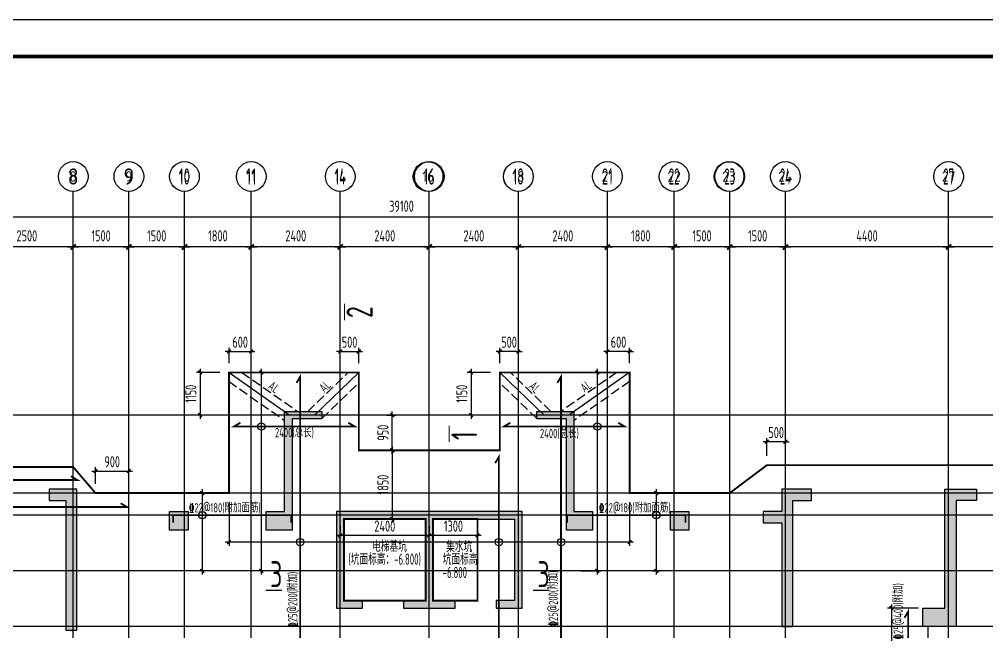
# Model space of a CAD drawing. Extents: x 627893 to 789462, y -407363 to 145317.
# Drawn here: x 677753 to 703830, y -205599 to -189097 of the extents above; entities that cross this region are included whole.
import ezdxf
from ezdxf.enums import TextEntityAlignment as Align

# ---------------------------------------------------------------- set-up
doc = ezdxf.new("R2010")
doc.units = 0
doc.header["$LTSCALE"] = 100
doc.linetypes.add('2', pattern=[18.5, 12, -3, 0.5, -3])
doc.linetypes.add('DASH', pattern=[0.35, 0.25, -0.1])
doc.layers.get('0').update_dxf_attribs({"linetype": 'CONTINUOUS'})
doc.layers.get('Defpoints').update_dxf_attribs({"linetype": 'CONTINUOUS'})
for name, color, linetype in [('1508', 2, 'CONTINUOUS'), ('AXIS', 3, 'CONTINUOUS'), ('AXIS_TEXT', 7, 'CONTINUOUS'), ('DIM', 3, 'CONTINUOUS'), ('dote', 253, 'CONTINUOUS'), ('HATCH', 254, 'CONTINUOUS'), ('TEXT', 2, 'CONTINUOUS'), ('THIN', 7, 'CONTINUOUS'), ('tk', 7, 'CONTINUOUS'), ('z桩', 240, '2'), ('底板钢筋2', 30, 'CONTINUOUS'), ('支座钢筋标注', 173, 'CONTINUOUS'), ('板底钢筋', 24, 'CONTINUOUS'), ('砼墙', 3, 'CONTINUOUS')]:
    doc.layers.add(name, color=color, linetype=linetype)
doc.styles.add('_TCH_AXIS', font='tssdeng.shx', dxfattribs={"width": 0.7, "bigfont": 'tssdchn.shx'})
doc.styles.add('CADReader_TextStyle', font='tssdeng.shx', dxfattribs={"height": 0.2, "bigfont": 'gbcbig.shx'})
doc.styles.add('COMPLEX', font='tssdeng.shx', dxfattribs={"width": 0.7, "bigfont": 'tssdchn.shx'})
doc.styles.add('dim_font', font='tssdeng.shx', dxfattribs={"width": 0.7, "bigfont": 'tssdchn.shx'})
doc.styles.add('HZTXT', font='tssdeng.shx', dxfattribs={"width": 0.7, "bigfont": 'tssdchn.shx'})
doc.styles.get("Standard").update_dxf_attribs({"font": 'tssdeng.shx', "width": 0.7, "bigfont": 'tssdchn.shx'})
doc.styles.add('TSSD_Dimension', font='Tssdeng.shx', dxfattribs={"width": 0.7, "bigfont": 'tssdchn.shx'})
doc.dimstyles.new('DIMN', dxfattribs={"dimtxt": 300, "dimasz": 1, "dimexe": 250, "dimexo": 300, "dimgap": 150, "dimtad": 1, "dimdec": 0, "dimzin": 0, "dimdsep": 46, "dimtxsty": 'dim_font', "dimblk": '_DIMX', "dimcen": 0.09, "dimclrt": 7, "dimadec": 0, "dimazin": 0, "dimtfac": 1, "dimtdec": 0, "dimtix": 1, "dimtmove": 2, "dimatfit": 3, "dimldrblk": '_DIMX', "dimfxl": 250, "dimtolj": 1, "dimtzin": 0, "dimarcsym": 0})
doc.dimstyles.new('TSSD_100_100', dxfattribs={"dimtxt": 300, "dimasz": 100, "dimexe": 100, "dimexo": 250, "dimgap": 100, "dimtad": 1, "dimdec": 0, "dimzin": 0, "dimdsep": 46, "dimtxsty": 'TSSD_Dimension', "dimblk": 'ARCHTICK', "dimcen": 0, "dimdle": 100, "dimclrt": 7, "dimadec": 0, "dimazin": 0, "dimtfac": 1, "dimtdec": 0, "dimtix": 1, "dimtmove": 2, "dimatfit": 3, "dimfxl": 1, "dimtolj": 1, "dimtzin": 0, "dimarcsym": 0})

# ---------------------------------------------------------------- blocks, each defined once
blk = doc.blocks.new('_DIMX')
blk.add_line((-150, 0), (150, 0))
at = {"const_width": 50}
blk.add_lwpolyline([(-70, -70), (70, 70)], dxfattribs=at)
blk = doc.blocks.new('*D556')
at = {"layer": 'AXIS', "color": 0, "lineweight": -2}
for p, q in [((668505, -195625), (668505, -194182)), ((707605, -195625), (707605, -194182)), ((707604, -194432), (668506, -194432))]:
    blk.add_line(p, q, dxfattribs=at)
at = {"layer": 'Defpoints', "color": 0}
for p in [(668505, -194432), (668505, -195925), (707605, -195925)]:
    blk.add_point(p, dxfattribs=at)
at = {"layer": 'AXIS', "color": 0, "lineweight": -2, "rotation": 180}
blk.add_blockref('_DIMX', (668505, -194432), dxfattribs=at)
at = {"layer": 'AXIS', "color": 0, "lineweight": -2}
blk.add_blockref('_DIMX', (707605, -194432), dxfattribs=at)
at = {"layer": 'AXIS', "color": 7, "insert": (688055, -194132), "char_height": 300, "attachment_point": 5, "style": 'dim_font'}
blk.add_mtext('\\A1;39100', dxfattribs=at)
blk = doc.blocks.new('*D558')
at = {"layer": 'AXIS', "color": 0, "lineweight": -2}
for p, q in [((702805, -195625), (702805, -194982)), ((705805, -195625), (705805, -194982)), ((705804, -195232), (702806, -195232))]:
    blk.add_line(p, q, dxfattribs=at)
at = {"layer": 'Defpoints', "color": 0}
for p in [(702805, -195232), (702805, -195925), (705805, -195925)]:
    blk.add_point(p, dxfattribs=at)
at = {"layer": 'AXIS', "color": 0, "lineweight": -2, "rotation": 180}
blk.add_blockref('_DIMX', (702805, -195232), dxfattribs=at)
at = {"layer": 'AXIS', "color": 0, "lineweight": -2}
blk.add_blockref('_DIMX', (705805, -195232), dxfattribs=at)
at = {"layer": 'AXIS', "color": 7, "insert": (704305, -194932), "char_height": 300, "attachment_point": 5, "style": 'dim_font'}
blk.add_mtext('\\A1;3000', dxfattribs=at)
blk = doc.blocks.new('*D559')
at = {"layer": 'AXIS', "color": 0, "lineweight": -2}
for p, q in [((698405, -195625), (698405, -194982)), ((702805, -195625), (702805, -194982)), ((702804, -195232), (698406, -195232))]:
    blk.add_line(p, q, dxfattribs=at)
at = {"layer": 'Defpoints', "color": 0}
for p in [(698405, -195232), (698405, -195925), (702805, -195925)]:
    blk.add_point(p, dxfattribs=at)
at = {"layer": 'AXIS', "color": 0, "lineweight": -2, "rotation": 180}
blk.add_blockref('_DIMX', (698405, -195232), dxfattribs=at)
at = {"layer": 'AXIS', "color": 0, "lineweight": -2}
blk.add_blockref('_DIMX', (702805, -195232), dxfattribs=at)
at = {"layer": 'AXIS', "color": 7, "insert": (700605, -194932), "char_height": 300, "attachment_point": 5, "style": 'dim_font'}
blk.add_mtext('\\A1;4400', dxfattribs=at)
blk = doc.blocks.new('*D560')
at = {"layer": 'AXIS', "color": 0, "lineweight": -2}
for p, q in [((696905, -195625), (696905, -194982)), ((698405, -195625), (698405, -194982)), ((698404, -195232), (696906, -195232))]:
    blk.add_line(p, q, dxfattribs=at)
at = {"layer": 'Defpoints', "color": 0}
for p in [(696905, -195232), (696905, -195925), (698405, -195925)]:
    blk.add_point(p, dxfattribs=at)
at = {"layer": 'AXIS', "color": 0, "lineweight": -2, "rotation": 180}
blk.add_blockref('_DIMX', (696905, -195232), dxfattribs=at)
at = {"layer": 'AXIS', "color": 0, "lineweight": -2}
blk.add_blockref('_DIMX', (698405, -195232), dxfattribs=at)
at = {"layer": 'AXIS', "color": 7, "insert": (697655, -194932), "char_height": 300, "attachment_point": 5, "style": 'dim_font'}
blk.add_mtext('\\A1;1500', dxfattribs=at)
blk = doc.blocks.new('*D561')
at = {"layer": 'AXIS', "color": 0, "lineweight": -2}
for p, q in [((693605, -195625), (693605, -194982)), ((695405, -195625), (695405, -194982)), ((695404, -195232), (693606, -195232))]:
    blk.add_line(p, q, dxfattribs=at)
at = {"layer": 'Defpoints', "color": 0}
for p in [(693605, -195232), (693605, -195925), (695405, -195925)]:
    blk.add_point(p, dxfattribs=at)
at = {"layer": 'AXIS', "color": 0, "lineweight": -2, "rotation": 180}
blk.add_blockref('_DIMX', (693605, -195232), dxfattribs=at)
at = {"layer": 'AXIS', "color": 0, "lineweight": -2}
blk.add_blockref('_DIMX', (695405, -195232), dxfattribs=at)
at = {"layer": 'AXIS', "color": 7, "insert": (694505, -194932), "char_height": 300, "attachment_point": 5, "style": 'dim_font'}
blk.add_mtext('\\A1;1800', dxfattribs=at)
blk = doc.blocks.new('*D562')
at = {"layer": 'AXIS', "color": 0, "lineweight": -2}
for p, q in [((691205, -195625), (691205, -194982)), ((693605, -195625), (693605, -194982)), ((693604, -195232), (691206, -195232))]:
    blk.add_line(p, q, dxfattribs=at)
at = {"layer": 'Defpoints', "color": 0}
for p in [(691205, -195232), (691205, -195925), (693605, -195925)]:
    blk.add_point(p, dxfattribs=at)
at = {"layer": 'AXIS', "color": 0, "lineweight": -2, "rotation": 180}
blk.add_blockref('_DIMX', (691205, -195232), dxfattribs=at)
at = {"layer": 'AXIS', "color": 0, "lineweight": -2}
blk.add_blockref('_DIMX', (693605, -195232), dxfattribs=at)
at = {"layer": 'AXIS', "color": 7, "insert": (692405, -194932), "char_height": 300, "attachment_point": 5, "style": 'dim_font'}
blk.add_mtext('\\A1;2400', dxfattribs=at)
blk = doc.blocks.new('*D563')
at = {"layer": 'AXIS', "color": 0, "lineweight": -2}
for p, q in [((688805, -195625), (688805, -194982)), ((691205, -195625), (691205, -194982)), ((691204, -195232), (688806, -195232))]:
    blk.add_line(p, q, dxfattribs=at)
at = {"layer": 'Defpoints', "color": 0}
for p in [(688805, -195232), (688805, -195925), (691205, -195925)]:
    blk.add_point(p, dxfattribs=at)
at = {"layer": 'AXIS', "color": 0, "lineweight": -2, "rotation": 180}
blk.add_blockref('_DIMX', (688805, -195232), dxfattribs=at)
at = {"layer": 'AXIS', "color": 0, "lineweight": -2}
blk.add_blockref('_DIMX', (691205, -195232), dxfattribs=at)
at = {"layer": 'AXIS', "color": 7, "insert": (690005, -194932), "char_height": 300, "attachment_point": 5, "style": 'dim_font'}
blk.add_mtext('\\A1;2400', dxfattribs=at)
blk = doc.blocks.new('*D564')
at = {"layer": 'AXIS', "color": 0, "lineweight": -2}
for p, q in [((684005, -195625), (684005, -194982)), ((686405, -195625), (686405, -194982)), ((686404, -195232), (684006, -195232))]:
    blk.add_line(p, q, dxfattribs=at)
at = {"layer": 'Defpoints', "color": 0}
for p in [(684005, -195232), (684005, -195925), (686405, -195925)]:
    blk.add_point(p, dxfattribs=at)
at = {"layer": 'AXIS', "color": 0, "lineweight": -2, "rotation": 180}
blk.add_blockref('_DIMX', (684005, -195232), dxfattribs=at)
at = {"layer": 'AXIS', "color": 0, "lineweight": -2}
blk.add_blockref('_DIMX', (686405, -195232), dxfattribs=at)
at = {"layer": 'AXIS', "color": 7, "insert": (685205, -194932), "char_height": 300, "attachment_point": 5, "style": 'dim_font'}
blk.add_mtext('\\A1;2400', dxfattribs=at)
blk = doc.blocks.new('*D565')
at = {"layer": 'AXIS', "color": 0, "lineweight": -2}
for p, q in [((680705, -195625), (680705, -194982)), ((682205, -195625), (682205, -194982)), ((682204, -195232), (680706, -195232))]:
    blk.add_line(p, q, dxfattribs=at)
at = {"layer": 'Defpoints', "color": 0}
for p in [(680705, -195232), (680705, -195925), (682205, -195925)]:
    blk.add_point(p, dxfattribs=at)
at = {"layer": 'AXIS', "color": 0, "lineweight": -2, "rotation": 180}
blk.add_blockref('_DIMX', (680705, -195232), dxfattribs=at)
at = {"layer": 'AXIS', "color": 0, "lineweight": -2}
blk.add_blockref('_DIMX', (682205, -195232), dxfattribs=at)
at = {"layer": 'AXIS', "color": 7, "insert": (681455, -194932), "char_height": 300, "attachment_point": 5, "style": 'dim_font'}
blk.add_mtext('\\A1;1500', dxfattribs=at)
blk = doc.blocks.new('*D566')
at = {"layer": 'AXIS', "color": 0, "lineweight": -2}
for p, q in [((676705, -195625), (676705, -194982)), ((679205, -195625), (679205, -194982)), ((679204, -195232), (676706, -195232))]:
    blk.add_line(p, q, dxfattribs=at)
at = {"layer": 'Defpoints', "color": 0}
for p in [(676705, -195232), (676705, -195925), (679205, -195925)]:
    blk.add_point(p, dxfattribs=at)
at = {"layer": 'AXIS', "color": 0, "lineweight": -2, "rotation": 180}
blk.add_blockref('_DIMX', (676705, -195232), dxfattribs=at)
at = {"layer": 'AXIS', "color": 0, "lineweight": -2}
blk.add_blockref('_DIMX', (679205, -195232), dxfattribs=at)
at = {"layer": 'AXIS', "color": 7, "insert": (677955, -194932), "char_height": 300, "attachment_point": 5, "style": 'dim_font'}
blk.add_mtext('\\A1;2500', dxfattribs=at)
blk = doc.blocks.new('*D591')
at = {"layer": 'AXIS', "color": 0, "lineweight": -2}
for p, q in [((695405, -195625), (695405, -194982)), ((696905, -195625), (696905, -194982)), ((696904, -195232), (695406, -195232))]:
    blk.add_line(p, q, dxfattribs=at)
at = {"layer": 'Defpoints', "color": 0}
for p in [(695405, -195232), (695405, -195925), (696905, -195925)]:
    blk.add_point(p, dxfattribs=at)
at = {"layer": 'AXIS', "color": 0, "lineweight": -2, "rotation": 180}
blk.add_blockref('_DIMX', (695405, -195232), dxfattribs=at)
at = {"layer": 'AXIS', "color": 0, "lineweight": -2}
blk.add_blockref('_DIMX', (696905, -195232), dxfattribs=at)
at = {"layer": 'AXIS', "color": 7, "insert": (696155, -194932), "char_height": 300, "attachment_point": 5, "style": 'dim_font'}
blk.add_mtext('\\A1;1500', dxfattribs=at)
blk = doc.blocks.new('*D594')
at = {"layer": 'AXIS', "color": 0, "lineweight": -2}
for p, q in [((686405, -195625), (686405, -194982)), ((688805, -195625), (688805, -194982)), ((688804, -195232), (686406, -195232))]:
    blk.add_line(p, q, dxfattribs=at)
at = {"layer": 'Defpoints', "color": 0}
for p in [(686405, -195232), (686405, -195925), (688805, -195925)]:
    blk.add_point(p, dxfattribs=at)
at = {"layer": 'AXIS', "color": 0, "lineweight": -2, "rotation": 180}
blk.add_blockref('_DIMX', (686405, -195232), dxfattribs=at)
at = {"layer": 'AXIS', "color": 0, "lineweight": -2}
blk.add_blockref('_DIMX', (688805, -195232), dxfattribs=at)
at = {"layer": 'AXIS', "color": 7, "insert": (687605, -194932), "char_height": 300, "attachment_point": 5, "style": 'dim_font'}
blk.add_mtext('\\A1;2400', dxfattribs=at)
blk = doc.blocks.new('*D596')
at = {"layer": 'AXIS', "color": 0, "lineweight": -2}
for p, q in [((682205, -195625), (682205, -194982)), ((684005, -195625), (684005, -194982)), ((684004, -195232), (682206, -195232))]:
    blk.add_line(p, q, dxfattribs=at)
at = {"layer": 'Defpoints', "color": 0}
for p in [(682205, -195232), (682205, -195925), (684005, -195925)]:
    blk.add_point(p, dxfattribs=at)
at = {"layer": 'AXIS', "color": 0, "lineweight": -2, "rotation": 180}
blk.add_blockref('_DIMX', (682205, -195232), dxfattribs=at)
at = {"layer": 'AXIS', "color": 0, "lineweight": -2}
blk.add_blockref('_DIMX', (684005, -195232), dxfattribs=at)
at = {"layer": 'AXIS', "color": 7, "insert": (683105, -194932), "char_height": 300, "attachment_point": 5, "style": 'dim_font'}
blk.add_mtext('\\A1;1800', dxfattribs=at)
blk = doc.blocks.new('*D598')
at = {"layer": 'AXIS', "color": 0, "lineweight": -2}
for p, q in [((679205, -195625), (679205, -194982)), ((680705, -195625), (680705, -194982)), ((680704, -195232), (679206, -195232))]:
    blk.add_line(p, q, dxfattribs=at)
at = {"layer": 'Defpoints', "color": 0}
for p in [(679205, -195232), (679205, -195925), (680705, -195925)]:
    blk.add_point(p, dxfattribs=at)
at = {"layer": 'AXIS', "color": 0, "lineweight": -2, "rotation": 180}
blk.add_blockref('_DIMX', (679205, -195232), dxfattribs=at)
at = {"layer": 'AXIS', "color": 0, "lineweight": -2}
blk.add_blockref('_DIMX', (680705, -195232), dxfattribs=at)
at = {"layer": 'AXIS', "color": 7, "insert": (679955, -194932), "char_height": 300, "attachment_point": 5, "style": 'dim_font'}
blk.add_mtext('\\A1;1500', dxfattribs=at)
blk = doc.blocks.new('_ArchTick')
at = {"color": 0, "linetype": 'ByBlock', "const_width": 0.4}
blk.add_lwpolyline([(-0.5, -0.5), (0.5, 0.5)], dxfattribs=at)
blk = doc.blocks.new('*D602')
at = {"layer": 'Defpoints', "color": 0}
for p in [(702241, -204963), (701261, -206963), (702241, -206963)]:
    blk.add_point(p, dxfattribs=at)
at = {"layer": '底板钢筋2', "color": 0, "lineweight": -2}
for p, q in [((701991, -204963), (701161, -204963)), ((701261, -204863), (701261, -207063)), ((701991, -206963), (701161, -206963))]:
    blk.add_line(p, q, dxfattribs=at)
at = {"layer": '底板钢筋2', "color": 0, "lineweight": -2, "xscale": 100, "yscale": 100, "zscale": 100}
for p, rotation in [((701261, -204963), 90), ((701261, -206963), 270)]:
    blk.add_blockref('_ArchTick', p, dxfattribs=dict(at, rotation=rotation))
blk = doc.blocks.new('*D603')
at = {"layer": 'Defpoints', "color": 0}
for p in [(686022, -198613), (684276, -203963), (686022, -203963)]:
    blk.add_point(p, dxfattribs=at)
at = {"layer": '底板钢筋2', "color": 0, "lineweight": -2}
for p, q in [((685772, -198613), (684176, -198613)), ((684276, -198513), (684276, -204063)), ((685772, -203963), (684176, -203963))]:
    blk.add_line(p, q, dxfattribs=at)
at = {"layer": '底板钢筋2', "color": 0, "lineweight": -2, "xscale": 100, "yscale": 100, "zscale": 100}
for p, rotation in [((684276, -198613), 90), ((684276, -203963), 270)]:
    blk.add_blockref('_ArchTick', p, dxfattribs=dict(at, rotation=rotation))
blk = doc.blocks.new('*D610')
at = {"layer": 'Defpoints', "color": 0}
for p in [(692635, -198613), (692635, -203963), (693333, -203963)]:
    blk.add_point(p, dxfattribs=at)
at = {"layer": '底板钢筋2', "color": 0, "lineweight": -2}
for p, q in [((692885, -198613), (693433, -198613)), ((693333, -198513), (693333, -204063)), ((692885, -203963), (693433, -203963))]:
    blk.add_line(p, q, dxfattribs=at)
at = {"layer": '底板钢筋2', "color": 0, "lineweight": -2, "xscale": 100, "yscale": 100, "zscale": 100}
for p, rotation in [((693333, -198613), 90), ((693333, -203963), 270)]:
    blk.add_blockref('_ArchTick', p, dxfattribs=dict(at, rotation=rotation))
blk = doc.blocks.new('*D611')
at = {"layer": 'Defpoints', "color": 0}
for p in [(683405, -201863), (694205, -201863), (683405, -203185)]:
    blk.add_point(p, dxfattribs=at)
at = {"layer": '底板钢筋2', "color": 0, "lineweight": -2}
for p, q in [((683405, -202113), (683405, -203285)), ((694205, -202113), (694205, -203285)), ((694305, -203185), (683305, -203185))]:
    blk.add_line(p, q, dxfattribs=at)
at = {"layer": '底板钢筋2', "color": 0, "lineweight": -2, "xscale": 100, "yscale": 100, "zscale": 100, "rotation": 180}
blk.add_blockref('_ArchTick', (683405, -203185), dxfattribs=at)
at = {"layer": '底板钢筋2', "color": 0, "lineweight": -2, "xscale": 100, "yscale": 100, "zscale": 100}
blk.add_blockref('_ArchTick', (694205, -203185), dxfattribs=at)
blk = doc.blocks.new('*D626')
at = {"layer": '1508', "color": 0, "lineweight": -2}
for p, q in [((697905, -200482), (697805, -200482)), ((697905, -200863), (697905, -200382)), ((698405, -200482), (697905, -200482)), ((698405, -200863), (698405, -200382)), ((698405, -200482), (698505, -200482))]:
    blk.add_line(p, q, dxfattribs=at)
at = {"layer": 'Defpoints', "color": 0}
for p in [(697905, -200482), (697905, -201113), (698405, -201113)]:
    blk.add_point(p, dxfattribs=at)
at = {"layer": '1508', "color": 0, "lineweight": -2, "xscale": 100, "yscale": 100, "zscale": 100}
blk.add_blockref('_ArchTick', (697905, -200482), dxfattribs=at)
at = {"layer": '1508', "color": 0, "lineweight": -2, "xscale": 100, "yscale": 100, "zscale": 100, "rotation": 180}
blk.add_blockref('_ArchTick', (698405, -200482), dxfattribs=at)
at = {"layer": '1508', "color": 7, "insert": (698155, -200232), "char_height": 300, "attachment_point": 5, "style": 'TSSD_Dimension'}
blk.add_mtext('\\A1;500', dxfattribs=at)
blk = doc.blocks.new('*D627')
at = {"layer": '1508', "color": 0, "lineweight": -2}
for p, q in [((693605, -198048), (693505, -198048)), ((693605, -198363), (693605, -197948)), ((694205, -198048), (693605, -198048)), ((694205, -198363), (694205, -197948)), ((694205, -198048), (694305, -198048))]:
    blk.add_line(p, q, dxfattribs=at)
at = {"layer": 'Defpoints', "color": 0}
for p in [(693605, -198048), (693605, -198613), (694205, -198613)]:
    blk.add_point(p, dxfattribs=at)
at = {"layer": '1508', "color": 0, "lineweight": -2, "xscale": 100, "yscale": 100, "zscale": 100}
blk.add_blockref('_ArchTick', (693605, -198048), dxfattribs=at)
at = {"layer": '1508', "color": 0, "lineweight": -2, "xscale": 100, "yscale": 100, "zscale": 100, "rotation": 180}
blk.add_blockref('_ArchTick', (694205, -198048), dxfattribs=at)
at = {"layer": '1508', "color": 7, "insert": (693905, -197798), "char_height": 300, "attachment_point": 5, "style": 'TSSD_Dimension'}
blk.add_mtext('\\A1;600', dxfattribs=at)
blk = doc.blocks.new('*D628')
at = {"layer": '1508', "color": 0, "lineweight": -2}
for p, q in [((690705, -198048), (690605, -198048)), ((690705, -198363), (690705, -197948)), ((691205, -198048), (690705, -198048)), ((691205, -198363), (691205, -197948)), ((691205, -198048), (691305, -198048))]:
    blk.add_line(p, q, dxfattribs=at)
at = {"layer": 'Defpoints', "color": 0}
for p in [(690705, -198048), (690705, -198613), (691205, -198613)]:
    blk.add_point(p, dxfattribs=at)
at = {"layer": '1508', "color": 0, "lineweight": -2, "xscale": 100, "yscale": 100, "zscale": 100}
blk.add_blockref('_ArchTick', (690705, -198048), dxfattribs=at)
at = {"layer": '1508', "color": 0, "lineweight": -2, "xscale": 100, "yscale": 100, "zscale": 100, "rotation": 180}
blk.add_blockref('_ArchTick', (691205, -198048), dxfattribs=at)
at = {"layer": '1508', "color": 7, "insert": (690955, -197798), "char_height": 300, "attachment_point": 5, "style": 'TSSD_Dimension'}
blk.add_mtext('\\A1;500', dxfattribs=at)
blk = doc.blocks.new('*D629')
at = {"layer": '1508', "color": 0, "lineweight": -2}
for p, q in [((683405, -198048), (683305, -198048)), ((683405, -198363), (683405, -197948)), ((683405, -198048), (684005, -198048)), ((684005, -198363), (684005, -197948)), ((684005, -198048), (684105, -198048))]:
    blk.add_line(p, q, dxfattribs=at)
at = {"layer": 'Defpoints', "color": 0}
for p in [(684005, -198048), (683405, -198613), (684005, -198613)]:
    blk.add_point(p, dxfattribs=at)
at = {"layer": '1508', "color": 0, "lineweight": -2, "xscale": 100, "yscale": 100, "zscale": 100}
blk.add_blockref('_ArchTick', (683405, -198048), dxfattribs=at)
at = {"layer": '1508', "color": 0, "lineweight": -2, "xscale": 100, "yscale": 100, "zscale": 100, "rotation": 180}
blk.add_blockref('_ArchTick', (684005, -198048), dxfattribs=at)
at = {"layer": '1508', "color": 7, "insert": (683705, -197798), "char_height": 300, "attachment_point": 5, "style": 'TSSD_Dimension'}
blk.add_mtext('\\A1;600', dxfattribs=at)
blk = doc.blocks.new('*D630')
at = {"layer": '1508', "color": 0, "lineweight": -2}
for p, q in [((686405, -198048), (686305, -198048)), ((686405, -198363), (686405, -197948)), ((686405, -198048), (686905, -198048)), ((686905, -198363), (686905, -197948)), ((686905, -198048), (687005, -198048))]:
    blk.add_line(p, q, dxfattribs=at)
at = {"layer": 'Defpoints', "color": 0}
for p in [(686905, -198048), (686405, -198613), (686905, -198613)]:
    blk.add_point(p, dxfattribs=at)
at = {"layer": '1508', "color": 0, "lineweight": -2, "xscale": 100, "yscale": 100, "zscale": 100}
blk.add_blockref('_ArchTick', (686405, -198048), dxfattribs=at)
at = {"layer": '1508', "color": 0, "lineweight": -2, "xscale": 100, "yscale": 100, "zscale": 100, "rotation": 180}
blk.add_blockref('_ArchTick', (686905, -198048), dxfattribs=at)
at = {"layer": '1508', "color": 7, "insert": (686655, -197798), "char_height": 300, "attachment_point": 5, "style": 'TSSD_Dimension'}
blk.add_mtext('\\A1;500', dxfattribs=at)
blk = doc.blocks.new('*D631')
at = {"layer": '1508', "color": 0, "lineweight": -2}
for p, q in [((687806, -200611), (687806, -202661)), ((687940, -200711), (687906, -200711)), ((687940, -202561), (687906, -202561))]:
    blk.add_line(p, q, dxfattribs=at)
at = {"layer": 'Defpoints', "color": 0}
for p in [(687690, -200711), (687690, -202561), (687806, -202561)]:
    blk.add_point(p, dxfattribs=at)
at = {"layer": '1508', "color": 0, "lineweight": -2, "xscale": 100, "yscale": 100, "zscale": 100}
for p, rotation in [((687806, -200711), 90), ((687806, -202561), 270)]:
    blk.add_blockref('_ArchTick', p, dxfattribs=dict(at, rotation=rotation))
at = {"layer": '1508', "color": 7, "insert": (687556, -201636), "char_height": 300, "attachment_point": 5, "rotation": 90, "style": 'TSSD_Dimension'}
blk.add_mtext('\\A1;1850', dxfattribs=at)
blk = doc.blocks.new('*D632')
at = {"layer": '1508', "color": 0, "lineweight": -2}
for p, q in [((690455, -198613), (689829, -198613)), ((689929, -198513), (689929, -199863)), ((690455, -199763), (689829, -199763))]:
    blk.add_line(p, q, dxfattribs=at)
at = {"layer": 'Defpoints', "color": 0}
for p in [(690705, -198613), (689929, -199763), (690705, -199763)]:
    blk.add_point(p, dxfattribs=at)
at = {"layer": '1508', "color": 0, "lineweight": -2, "xscale": 100, "yscale": 100, "zscale": 100}
for p, rotation in [((689929, -198613), 90), ((689929, -199763), 270)]:
    blk.add_blockref('_ArchTick', p, dxfattribs=dict(at, rotation=rotation))
at = {"layer": '1508', "color": 7, "insert": (689679, -199188), "char_height": 300, "attachment_point": 5, "rotation": 90, "style": 'TSSD_Dimension'}
blk.add_mtext('\\A1;1150', dxfattribs=at)
blk = doc.blocks.new('*D633')
at = {"layer": '1508', "color": 0, "lineweight": -2}
for p, q in [((683155, -198613), (682526, -198613)), ((682626, -198513), (682626, -199863)), ((683155, -199763), (682526, -199763))]:
    blk.add_line(p, q, dxfattribs=at)
at = {"layer": 'Defpoints', "color": 0}
for p in [(683405, -198613), (682626, -199763), (683405, -199763)]:
    blk.add_point(p, dxfattribs=at)
at = {"layer": '1508', "color": 0, "lineweight": -2, "xscale": 100, "yscale": 100, "zscale": 100}
for p, rotation in [((682626, -198613), 90), ((682626, -199763), 270)]:
    blk.add_blockref('_ArchTick', p, dxfattribs=dict(at, rotation=rotation))
at = {"layer": '1508', "color": 7, "insert": (682376, -199188), "char_height": 300, "attachment_point": 5, "rotation": 90, "style": 'TSSD_Dimension'}
blk.add_mtext('\\A1;1150', dxfattribs=at)
blk = doc.blocks.new('*D634')
at = {"layer": '1508', "color": 0, "lineweight": -2}
for p, q in [((679705, -201270), (680805, -201270)), ((679805, -201613), (679805, -201170)), ((680705, -201613), (680705, -201170))]:
    blk.add_line(p, q, dxfattribs=at)
at = {"layer": 'Defpoints', "color": 0}
for p in [(680705, -201270), (679805, -201863), (680705, -201863)]:
    blk.add_point(p, dxfattribs=at)
at = {"layer": '1508', "color": 0, "lineweight": -2, "xscale": 100, "yscale": 100, "zscale": 100, "rotation": 180}
blk.add_blockref('_ArchTick', (679805, -201270), dxfattribs=at)
at = {"layer": '1508', "color": 0, "lineweight": -2, "xscale": 100, "yscale": 100, "zscale": 100}
blk.add_blockref('_ArchTick', (680705, -201270), dxfattribs=at)
at = {"layer": '1508', "color": 7, "insert": (680255, -201020), "char_height": 300, "attachment_point": 5, "style": 'TSSD_Dimension'}
blk.add_mtext('\\A1;900', dxfattribs=at)
blk = doc.blocks.new('*D662')
at = {"layer": '1508', "color": 0, "lineweight": -2}
for p, q in [((687806, -200813), (687806, -199663)), ((687653, -199763), (687906, -199763)), ((687653, -200713), (687906, -200713))]:
    blk.add_line(p, q, dxfattribs=at)
at = {"layer": 'Defpoints', "color": 0}
for p in [(687403, -199763), (687806, -199763), (687403, -200713)]:
    blk.add_point(p, dxfattribs=at)
at = {"layer": '1508', "color": 0, "lineweight": -2, "xscale": 100, "yscale": 100, "zscale": 100}
for p, rotation in [((687806, -199763), 90), ((687806, -200713), 270)]:
    blk.add_blockref('_ArchTick', p, dxfattribs=dict(at, rotation=rotation))
at = {"layer": '1508', "color": 7, "insert": (687556, -200238), "char_height": 300, "attachment_point": 5, "rotation": 90, "style": 'TSSD_Dimension'}
blk.add_mtext('\\A1;950', dxfattribs=at)
blk = doc.blocks.new('*D696')
at = {"layer": 'Defpoints', "color": 0}
for p in [(688805, -203004), (688805, -203004), (690105, -203004)]:
    blk.add_point(p, dxfattribs=at)
at = {"layer": 'DIM', "color": 0, "lineweight": -2}
for p, q in [((688805, -202754), (688805, -202904)), ((690105, -202754), (690105, -202904)), ((690205, -203004), (688705, -203004))]:
    blk.add_line(p, q, dxfattribs=at)
at = {"layer": 'DIM', "color": 0, "lineweight": -2, "xscale": 100, "yscale": 100, "zscale": 100, "rotation": 180}
blk.add_blockref('_ArchTick', (688805, -203004), dxfattribs=at)
at = {"layer": 'DIM', "color": 0, "lineweight": -2, "xscale": 100, "yscale": 100, "zscale": 100}
blk.add_blockref('_ArchTick', (690105, -203004), dxfattribs=at)
at = {"layer": 'DIM', "color": 7, "insert": (689455, -202754), "char_height": 300, "attachment_point": 5, "style": 'TSSD_Dimension'}
blk.add_mtext('\\A1;1300', dxfattribs=at)
blk = doc.blocks.new('*D697')
at = {"layer": 'Defpoints', "color": 0}
for p in [(686405, -203004), (686405, -203004), (688805, -203004)]:
    blk.add_point(p, dxfattribs=at)
at = {"layer": 'DIM', "color": 0, "lineweight": -2}
for p, q in [((686405, -202754), (686405, -202904)), ((688805, -202754), (688805, -202904)), ((688905, -203004), (686305, -203004))]:
    blk.add_line(p, q, dxfattribs=at)
at = {"layer": 'DIM', "color": 0, "lineweight": -2, "xscale": 100, "yscale": 100, "zscale": 100, "rotation": 180}
blk.add_blockref('_ArchTick', (686405, -203004), dxfattribs=at)
at = {"layer": 'DIM', "color": 0, "lineweight": -2, "xscale": 100, "yscale": 100, "zscale": 100}
blk.add_blockref('_ArchTick', (688805, -203004), dxfattribs=at)
at = {"layer": 'DIM', "color": 7, "insert": (687605, -202754), "char_height": 300, "attachment_point": 5, "style": 'TSSD_Dimension'}
blk.add_mtext('\\A1;2400', dxfattribs=at)
blk = doc.blocks.new('*D698')
at = {"layer": 'Defpoints', "color": 0}
for p in [(683042, -201863), (682685, -203963), (683042, -203963)]:
    blk.add_point(p, dxfattribs=at)
at = {"layer": '底板钢筋2', "color": 0, "lineweight": -2}
for p, q in [((682685, -201763), (682685, -204063)), ((682792, -201863), (682585, -201863)), ((682792, -203963), (682585, -203963))]:
    blk.add_line(p, q, dxfattribs=at)
at = {"layer": '底板钢筋2', "color": 0, "lineweight": -2, "xscale": 100, "yscale": 100, "zscale": 100}
for p, rotation in [((682685, -201863), 90), ((682685, -203963), 270)]:
    blk.add_blockref('_ArchTick', p, dxfattribs=dict(at, rotation=rotation))
blk = doc.blocks.new('*D699')
at = {"layer": 'Defpoints', "color": 0}
for p in [(694567, -201863), (694567, -203963), (694924, -203963)]:
    blk.add_point(p, dxfattribs=at)
at = {"layer": '底板钢筋2', "color": 0, "lineweight": -2}
for p, q in [((694924, -201763), (694924, -204063)), ((694817, -201863), (695024, -201863)), ((694817, -203963), (695024, -203963))]:
    blk.add_line(p, q, dxfattribs=at)
at = {"layer": '底板钢筋2', "color": 0, "lineweight": -2, "xscale": 100, "yscale": 100, "zscale": 100}
for p, rotation in [((694924, -201863), 90), ((694924, -203963), 270)]:
    blk.add_blockref('_ArchTick', p, dxfattribs=dict(at, rotation=rotation))
blk = doc.blocks.new('_AXISO')
blk.add_circle((0, 0), 0.5)
at = {"layer": 'AXIS_TEXT', "style": 'COMPLEX', "width": 1.041667}
blk.add_attdef('A', text='', height=0.56, dxfattribs=at).set_placement((-0.25, -0.28), (0.25, -0.28), align=Align.FIT)

msp = doc.modelspace()

# ---------------------------------------------------------------- hatches: boundary and pattern name
at = {"layer": 'HATCH'}
for points in [[(685904.7, -199863.1), (685104.7, -199863.1), (685104.7, -202863.1), (684404.7, -202863.1), (684404.7, -202363.1), (684904.7, -202363.1), (684904.7, -199663.1), (685904.7, -199663.1)], [(691704.7, -199663.1), (692704.7, -199663.1), (692704.7, -202363.1), (693204.7, -202363.1), (693204.7, -202863.1), (692504.7, -202863.1), (692504.7, -199863.1), (691704.7, -199863.1)], [(679304.7, -205563.1), (679304.7, -201763), (678554.7, -201763), (678554.7, -202063), (679004.7, -202063), (679004.7, -205563.1)], [(698604.7, -202063.1), (699104.7, -202063.1), (699104.7, -201763.1), (698304.7, -201763.1), (698304.7, -202363.1), (697804.7, -202363.1), (697804.7, -202663.1), (698304.7, -202663.1), (698304.7, -205463.1), (698604.7, -205463.1)], [(703554.7, -202063.1), (703004.7, -202063.1), (703004.7, -205463.1), (702104.7, -205463.1), (702104.7, -204963.1), (702704.7, -204963.1), (702704.7, -201763.1), (703554.7, -201763.1)], [(681804.7, -202363.1), (682304.7, -202363.1), (682304.7, -202863.1), (681804.7, -202863.1)], [(688904.7, -204763.1), (688904.7, -202563.1), (691104.7, -202563.1), (691104.7, -204763.1), (690604.7, -204763.1), (690604.7, -204963.1), (691304.7, -204963.1), (691304.7, -202363.1), (686304.7, -202363.1), (686304.7, -204963.1), (687004.7, -204963.1), (687004.7, -204763.1), (686504.7, -204763.1), (686504.7, -202563.1), (688704.7, -202563.1), (688704.7, -204763.1), (688104.6, -204763.1), (688104.6, -204963.1), (689504.8, -204963.1), (689504.8, -204763.1)], [(695304.7, -202363.1), (695804.7, -202363.1), (695804.7, -202863.1), (695304.7, -202863.1)]]:
    msp.add_hatch(color=256, dxfattribs=at).paths.add_polyline_path(points)

# ---------------------------------------------------------------- linework, layer by layer
at = {"const_width": 30}
for points in [[(686515.9, -196764.1), (686515.9, -197205.3)], [(689337.6, -200050), (689337.6, -200491.2)], [(684393.2, -204486.3), (684834.4, -204486.3)], [(691599, -204486.3), (692040.2, -204486.3)]]:
    msp.add_lwpolyline(points, dxfattribs=at)
at = {"layer": '1508', "const_width": 50, "elevation": 0}
msp.add_lwpolyline([(706404.7, -201113.1), (697904.7, -201113.1), (696904.7, -201863.1), (694204.7, -201863.1), (694204.7, -198613.1), (690704.7, -198613.1), (690704.7, -200711.9), (686904.6, -200711.9), (686904.6, -198613.1), (683404.7, -198613.1), (683404.7, -201863.1), (679804.7, -201863.1), (679204.7, -201163), (675904.3, -201163), (675904.3, -201863.1), (673704.7, -201863.1)], dxfattribs=at)
at = {"layer": 'AXIS'}
for p, q in [((679204.7, -196074.9), (679204.7, -193732.4)), ((680704.7, -196074.9), (680704.7, -193732.4)), ((682204.7, -196074.9), (682204.7, -193732.4)), ((684004.7, -196074.9), (684004.7, -193732.4)), ((686404.7, -196074.9), (686404.7, -193732.4)), ((688804.7, -196074.9), (688804.7, -193732.4)), ((691204.7, -196074.9), (691204.7, -193732.4)), ((693604.7, -196074.9), (693604.7, -193732.4)), ((695404.7, -196074.9), (695404.7, -193732.4)), ((696904.7, -196074.9), (696904.7, -193732.4)), ((698404.7, -196074.9), (698404.7, -193732.4)), ((702804.7, -196074.9), (702804.7, -193732.4))]:
    msp.add_line(p, q, dxfattribs=at)
at = {"layer": 'AXIS', "linetype": 'Continuous'}
for centre in [(679204.7, -193332.4), (680704.7, -193332.4), (682204.7, -193332.4), (684004.7, -193332.4), (686404.7, -193332.4), (688772.8, -193333.6), (691204.7, -193332.4), (693604.7, -193332.4), (695404.7, -193332.4), (696884.7, -193332.9), (698404.7, -193332.4), (702804.7, -193332.4)]:
    msp.add_circle(centre, 400, dxfattribs=at)
at = {"layer": 'dote', "ltscale": 10}
for p, q in [((679204.7, -219368.5), (679204.7, -195849.7)), ((680704.7, -219368.5), (680704.7, -195849.7)), ((682204.7, -219368.5), (682204.7, -195849.7)), ((684004.7, -219368.5), (684004.7, -195849.7)), ((686404.7, -219368.5), (686404.7, -195849.7)), ((688804.7, -219368.5), (688804.7, -195849.7)), ((691204.7, -219368.5), (691204.7, -195849.7)), ((693604.7, -219368.5), (693604.7, -195849.7)), ((695404.7, -219368.5), (695404.7, -195849.7)), ((696904.7, -219368.5), (696904.7, -195849.7)), ((698404.7, -219368.5), (698404.7, -195849.7)), ((702804.7, -219368.5), (702804.7, -195849.7)), ((683404.7, -198613.1), (685019.4, -199743.4)), ((685710.2, -199763.1), (686904.7, -198613.1)), ((691899.2, -199763.1), (690704.7, -198613.1)), ((694204.7, -198613.1), (692590, -199743.4)), ((711184.9, -199763.1), (664723.4, -199763.1)), ((711184.9, -201863.1), (664723.4, -201863.1)), ((711184.9, -202463.1), (664723.4, -202463.1)), ((711184.9, -203963.1), (664723.4, -203963.1)), ((711184.9, -205463.1), (664723.4, -205463.1)), ((702254.7, -206563.1, 0), (702254.7, -205463.1, 0))]:
    msp.add_line(p, q, dxfattribs=at)
at = {"layer": 'THIN', "color": 1, "linetype": 'DASH', "ltscale": 10}
for p, q in [((683753.4, -198613.1), (685253.4, -199663.1)), ((685525.7, -199663.1), (686616.3, -198613.1)), ((692083.7, -199663.1), (690993, -198613.1)), ((693855.9, -198613.1), (692355.9, -199663.1)), ((683404.7, -198857.3), (684904.7, -199907.3)), ((685904.7, -199853.5), (686904.7, -198890.8)), ((691704.7, -199853.5), (690704.7, -198890.8)), ((694204.7, -198857.3), (692704.7, -199907.3))]:
    msp.add_line(p, q, dxfattribs=at)
at = {"layer": 'tk', "color": 5}
msp.add_lwpolyline([(657905.8, -248497.4), (657905.8, -189097.4), (742005.8, -189097.4), (742005.8, -248497.4)], close=True, dxfattribs=at)
at = {"layer": 'tk', "const_width": 100}
msp.add_lwpolyline([(660405.8, -247497.4), (741005.8, -247497.4), (741005.8, -190097.4), (660405.8, -190097.4)], close=True, dxfattribs=at)
at = {"layer": 'z桩', "const_width": 50, "elevation": 0}
for points in [[(688704.7, -202563.1), (686504.7, -202563.1), (686504.7, -204763.1), (688704.7, -204763.1)], [(688904.7, -202563.1), (690104.7, -202563.1), (690104.7, -204763.1), (688904.7, -204763.1)]]:
    msp.add_lwpolyline(points, close=True, dxfattribs=at)
at = {"layer": '底板钢筋2'}
for centre in [(684275.9, -200068.3), (693333.4, -200068.3), (682685.4, -202460.2), (694924, -202460.2), (685325, -203185.5), (690679.6, -203185.5), (692357, -203185.5)]:
    msp.add_circle(centre, 100, dxfattribs=at)
at = {"layer": '板底钢筋', "color": 3, "const_width": 50}
for points in [[(685225, -208496.5), (685325, -208663.1), (685325, -198727.9), (685225, -198894.6)], [(692257, -208496.5), (692357, -208663.1), (692357, -198727.9), (692257, -198894.6)], [(690579.6, -208496.5), (690679.6, -208663.1), (690679.6, -200891.1), (690579.6, -201057.7)], [(701614.2, -205222.6), (701714.2, -205055.9), (701714.2, -206880.6), (701614.2, -206714)]]:
    msp.add_lwpolyline(points, dxfattribs=at)
at = {"layer": '板底钢筋', "const_width": 50, "elevation": 0}
for points in [[(686621.2, -199968.3), (686787.9, -200068.3), (683543.6, -200068.3), (683710.3, -199968.3)], [(690988.2, -199968.3), (690821.5, -200068.3), (694065.7, -200068.3), (693899, -199968.3)], [(679144.6, -201410.3), (679311.3, -201510.3), (676085.5, -201510.3), (676252.2, -201410.3)], [(680483, -202139.3), (680649.7, -202239.3), (673148.5, -202239.3), (673315.1, -202139.3)]]:
    msp.add_lwpolyline(points, dxfattribs=at)
at = {"layer": '板底钢筋', "color": 3, "const_width": 50, "elevation": 0}
for points in [[(685087.2, -202660.2), (685087.2, -202460.2), (681897.8, -202460.2), (681897.8, -202660.2)], [(692522.2, -202660.2), (692522.2, -202460.2), (695711.5, -202460.2), (695711.5, -202660.2)]]:
    msp.add_lwpolyline(points, dxfattribs=at)
at = {"layer": '砼墙', "elevation": 0}
for points in [[(685904.7, -199863.1), (685104.7, -199863.1), (685104.7, -202863.1), (684404.7, -202863.1), (684404.7, -202363.1), (684904.7, -202363.1), (684904.7, -199663.1), (685904.7, -199663.1)], [(691704.7, -199663.1), (692704.7, -199663.1), (692704.7, -202363.1), (693204.7, -202363.1), (693204.7, -202863.1), (692504.7, -202863.1), (692504.7, -199863.1), (691704.7, -199863.1)], [(679304.7, -205563.1), (679304.7, -201763), (678554.7, -201763), (678554.7, -202063), (679004.7, -202063), (679004.7, -205563.1)], [(698604.7, -202063.1), (699104.7, -202063.1), (699104.7, -201763.1), (698304.7, -201763.1), (698304.7, -202363.1), (697804.7, -202363.1), (697804.7, -202663.1), (698304.7, -202663.1), (698304.7, -205463.1), (698604.7, -205463.1)], [(703554.7, -202063.1), (703004.7, -202063.1), (703004.7, -205463.1), (702104.7, -205463.1), (702104.7, -204963.1), (702704.7, -204963.1), (702704.7, -201763.1), (703554.7, -201763.1)], [(681804.7, -202363.1), (682304.7, -202363.1), (682304.7, -202863.1), (681804.7, -202863.1)], [(688904.7, -204763.1), (688904.7, -202563.1), (691104.7, -202563.1), (691104.7, -204763.1), (690604.7, -204763.1), (690604.7, -204963.1), (691304.7, -204963.1), (691304.7, -202363.1), (686304.7, -202363.1), (686304.7, -204963.1), (687004.7, -204963.1), (687004.7, -204763.1), (686504.7, -204763.1), (686504.7, -202563.1), (688704.7, -202563.1), (688704.7, -204763.1), (688104.6, -204763.1), (688104.6, -204963.1), (689504.8, -204963.1), (689504.8, -204763.1)], [(695304.7, -202363.1), (695804.7, -202363.1), (695804.7, -202863.1), (695304.7, -202863.1)]]:
    msp.add_lwpolyline(points, close=True, dxfattribs=at)

# ---------------------------------------------------------------- block references
at = {"layer": 'AXIS'}
ref = msp.add_blockref('_AXISO', (679204.6, -193332.4), dxfattribs=dict(at, xscale=800, yscale=800, zscale=800))
ref.add_attrib('A', '8', dxfattribs={"layer": 'AXIS_TEXT', "height": 438.4, "style": '_TCH_AXIS'}).set_placement((679058.5, -193551.6), (679350.8, -193551.6), align=Align.FIT)
ref = msp.add_blockref('_AXISO', (680704.6, -193332.4), dxfattribs=dict(at, xscale=800, yscale=800, zscale=800))
ref.add_attrib('A', '9', dxfattribs={"layer": 'AXIS_TEXT', "height": 438.4, "style": '_TCH_AXIS', "width": 1.076923}).set_placement((680558.5, -193551.6), (680850.8, -193551.6), align=Align.FIT)
ref = msp.add_blockref('_AXISO', (682204.6, -193332.4), dxfattribs=dict(at, xscale=800, yscale=800, zscale=800))
ref.add_attrib('A', '10', dxfattribs={"layer": 'AXIS_TEXT', "height": 438.39, "style": '_TCH_AXIS', "width": 0.466667}).set_placement((682058.5, -193551.6), (682350.8, -193551.6), align=Align.FIT)
ref = msp.add_blockref('_AXISO', (684004.6, -193332.4), dxfattribs=dict(at, xscale=800, yscale=800, zscale=800))
ref.add_attrib('A', '11', dxfattribs={"layer": 'AXIS_TEXT', "height": 438.39, "style": '_TCH_AXIS', "width": 0.666667}).set_placement((683858.5, -193551.6), (684150.8, -193551.6), align=Align.FIT)
ref = msp.add_blockref('_AXISO', (686404.6, -193332.4), dxfattribs=dict(at, xscale=800, yscale=800, zscale=800))
ref.add_attrib('A', '14', dxfattribs={"layer": 'AXIS_TEXT', "height": 438.39, "style": '_TCH_AXIS', "width": 0.451613}).set_placement((686258.5, -193551.6), (686550.8, -193551.6), align=Align.FIT)
ref = msp.add_blockref('_AXISO', (688804.6, -193332.4), dxfattribs=dict(at, xscale=800, yscale=800, zscale=800))
ref.add_attrib('A', '16', dxfattribs={"layer": 'AXIS_TEXT', "height": 438.39, "style": '_TCH_AXIS', "width": 0.482759}).set_placement((688658.5, -193551.6), (688950.8, -193551.6), align=Align.FIT)
ref = msp.add_blockref('_AXISO', (691204.6, -193332.4), dxfattribs=dict(at, xscale=800, yscale=800, zscale=800))
ref.add_attrib('A', '18', dxfattribs={"layer": 'AXIS_TEXT', "height": 438.39, "style": '_TCH_AXIS', "width": 0.466667}).set_placement((691058.5, -193551.6), (691350.8, -193551.6), align=Align.FIT)
ref = msp.add_blockref('_AXISO', (693604.6, -193332.4), dxfattribs=dict(at, xscale=800, yscale=800, zscale=800))
ref.add_attrib('A', '21', dxfattribs={"layer": 'AXIS_TEXT', "height": 438.39, "style": '_TCH_AXIS', "width": 0.56}).set_placement((693458.5, -193551.6), (693750.8, -193551.6), align=Align.FIT)
ref = msp.add_blockref('_AXISO', (695404.6, -193332.4), dxfattribs=dict(at, xscale=800, yscale=800, zscale=800))
ref.add_attrib('A', '22', dxfattribs={"layer": 'AXIS_TEXT', "height": 438.39, "style": '_TCH_AXIS', "width": 0.411765}).set_placement((695258.5, -193551.6), (695550.8, -193551.6), align=Align.FIT)
ref = msp.add_blockref('_AXISO', (696904.6, -193332.4), dxfattribs=dict(at, xscale=800, yscale=800, zscale=800))
ref.add_attrib('A', '23', dxfattribs={"layer": 'AXIS_TEXT', "height": 438.39, "style": '_TCH_AXIS', "width": 0.411765}).set_placement((696758.5, -193551.6), (697050.8, -193551.6), align=Align.FIT)
ref = msp.add_blockref('_AXISO', (698404.6, -193332.4), dxfattribs=dict(at, xscale=800, yscale=800, zscale=800))
ref.add_attrib('A', '24', dxfattribs={"layer": 'AXIS_TEXT', "height": 438.39, "style": '_TCH_AXIS', "width": 0.4}).set_placement((698258.5, -193551.6), (698550.8, -193551.6), align=Align.FIT)
ref = msp.add_blockref('_AXISO', (702804.6, -193332.4), dxfattribs=dict(at, xscale=800, yscale=800, zscale=800))
ref.add_attrib('A', '27', dxfattribs={"layer": 'AXIS_TEXT', "height": 438.39, "style": '_TCH_AXIS', "width": 0.411765}).set_placement((702658.5, -193551.6), (702950.8, -193551.6), align=Align.FIT)

# ---------------------------------------------------------------- texts
at = {"style": 'HZTXT', "width": 0.7}
for s, p in [('2', (687275.5, -197148)), ('1', (690097.2, -200433.9))]:
    msp.add_text(s, height=700, rotation=90, dxfattribs=at).set_placement(p)
for p in [(684513.2, -204399.8), (691719, -204399.8)]:
    msp.add_text('3', height=700, dxfattribs=at).set_placement(p)
at = {"layer": 'AXIS', "color": 7, "style": 'CADReader_TextStyle'}
for s, p in [('8', (679204.7, -193332.4)), ('9', (680704.7, -193332.4)), ('10', (682204.7, -193332.4)), ('11', (684004.7, -193332.4)), ('14', (686404.7, -193332.4)), ('16', (688772.8, -193333.6)), ('18', (691204.7, -193332.4)), ('21', (693604.7, -193332.4)), ('22', (695404.7, -193332.4)), ('23', (696884.7, -193332.9)), ('24', (698404.7, -193332.4)), ('27', (702804.7, -193332.4))]:
    msp.add_text(s, height=280, dxfattribs=at).set_placement(p, align=Align.MIDDLE)
at = {"layer": 'TEXT', "width": 0.6}
for s, p in [('电梯基坑', (687263.3, -203536.1)), ('集水坑', (689259.8, -203546.1)), ('(坑面标高：-6.800)', (686623.5, -203884.5)), ('坑面标高', (689166.5, -203885.5)), ('-6.800', (689163.6, -204243.7))]:
    msp.add_text(s, height=300, dxfattribs=at).set_placement(p, align=Align.BOTTOM_LEFT)
at = {"layer": 'THIN', "color": 1, "width": 0.7}
for rotation, p in [(325.00798, (684433.6, -199033.3)), (43.9125, (685976.5, -199169.6)), (316.0875, (691468, -199010.9)), (34.99202, (692988.3, -199164.6))]:
    msp.add_text('AL', height=250, rotation=rotation, dxfattribs=at).set_placement(p)
at = {"layer": '支座钢筋标注', "color": 6, "width": 0.7}
for s, p in [('2400(总长)', (684644.7, -200359)), ('2400(总长)', (691788.2, -200382.1)), ('%%13222@180(附加面筋)', (682322.6, -202385.1)), ('%%13222@180(附加面筋)', (693375.2, -202385.1))]:
    msp.add_text(s, height=250, dxfattribs=at).set_placement(p)
for s, p in [('%%13225@200(附加)', (685248.2, -205490.9)), ('%%13225@200(附加)', (692270.2, -205460.9)), ('%%13225@400(附加)', (701568.4, -205809.9))]:
    msp.add_text(s, height=250, rotation=90, dxfattribs=at).set_placement(p)

# ---------------------------------------------------------------- dimensions: what is measured, and where the dimension line sits
at = {"layer": '1508'}
for base, p1, p2, picture, middle in [((684004.7, -198048.4), (683404.7, -198613.1), (684004.7, -198613.1), '*D629', (683704.7, -197798.4)), ((686904.7, -198048.4), (686404.7, -198613.1), (686904.7, -198613.1), '*D630', (686654.7, -197798.4))]:
    dim = msp.add_linear_dim(base=base, p1=p1, p2=p2, dimstyle='TSSD_100_100', dxfattribs=at)
    dim.commit()
    dim.dimension.update_dxf_attribs({"geometry": picture, "text_midpoint": middle})
for base, p1, p2, angle, picture, middle in [((690704.7, -198048.4), (691204.7, -198613.1), (690704.7, -198613.1), 180, '*D628', (690954.7, -197798.4)), ((693604.7, -198048.4), (694204.7, -198613.1), (693604.7, -198613.1), 180, '*D627', (693904.7, -197798.4)), ((682625.6, -199763.1), (683404.7, -198613.1), (683404.7, -199763.1), 90, '*D633', (682375.6, -199188.1)), ((689928.8, -199763.1), (690704.7, -198613.1), (690704.7, -199763.1), 90, '*D632', (689678.8, -199188.1)), ((687805.7, -199763.1), (687402.9, -200712.9), (687402.9, -199763.1), 90, '*D662', (687555.7, -200238)), ((697904.7, -200481.8), (698404.7, -201113.1), (697904.7, -201113.1), 180, '*D626', (698154.7, -200231.8)), ((687805.7, -202561.1, 0), (687690.2, -200710.9, 0), (687690.2, -202561.1, 0), 90, '*D631', (687555.7, -201636, 0)), ((680704.7, -201269.7), (679804.7, -201863.1), (680704.7, -201863.1), 180, '*D634', (680254.7, -201019.7))]:
    dim = msp.add_linear_dim(base=base, p1=p1, p2=p2, angle=angle, dimstyle='TSSD_100_100', dxfattribs=at)
    dim.commit()
    dim.dimension.update_dxf_attribs({"geometry": picture, "text_midpoint": middle})
at = {"layer": 'AXIS'}
for p1, p2, distance, picture, middle in [((707604.7, -195924.9), (668504.7, -195924.9), -1492.5, '*D556', (688054.7, -194132.4)), ((679204.7, -195924.9), (676704.7, -195924.9), -692.5, '*D566', (677954.7, -194932.4)), ((680704.7, -195924.9), (679204.7, -195924.9), -692.5, '*D598', (679954.7, -194932.4)), ((682204.7, -195924.9), (680704.7, -195924.9), -692.5, '*D565', (681454.7, -194932.4)), ((684004.7, -195924.9), (682204.7, -195924.9), -692.5, '*D596', (683104.7, -194932.4)), ((686404.7, -195924.9), (684004.7, -195924.9), -692.5, '*D564', (685204.7, -194932.4)), ((688804.7, -195924.9), (686404.7, -195924.9), -692.5, '*D594', (687604.7, -194932.4)), ((691204.7, -195924.9), (688804.7, -195924.9), -692.5, '*D563', (690004.7, -194932.4)), ((693604.7, -195924.9), (691204.7, -195924.9), -692.5, '*D562', (692404.7, -194932.4)), ((695404.7, -195924.9), (693604.7, -195924.9), -692.5, '*D561', (694504.7, -194932.4)), ((696904.7, -195924.9), (695404.7, -195924.9), -692.5, '*D591', (696154.7, -194932.4)), ((698404.7, -195924.9), (696904.7, -195924.9), -692.5, '*D560', (697654.7, -194932.4)), ((702804.7, -195924.9), (698404.7, -195924.9), -692.5, '*D559', (700604.7, -194932.4)), ((705804.7, -195924.9), (702804.7, -195924.9), -692.5, '*D558', (704304.7, -194932.4))]:
    dim = msp.add_aligned_dim(p1=p1, p2=p2, distance=distance, dimstyle='DIMN', dxfattribs=at)
    dim.commit()
    dim.dimension.update_dxf_attribs({"geometry": picture, "text_midpoint": middle})
at = {"layer": 'DIM'}
for base, p1, p2, picture, middle in [((686404.7, -203004.4), (688804.7, -203004.4), (686404.7, -203004.4), '*D697', (687604.7, -202754.4)), ((688804.7, -203004.4), (690104.7, -203004.4), (688804.7, -203004.4), '*D696', (689454.7, -202754.4))]:
    dim = msp.add_linear_dim(base=base, p1=p1, p2=p2, angle=180, dimstyle='TSSD_100_100', dxfattribs=at)
    dim.commit()
    dim.dimension.update_dxf_attribs({"geometry": picture, "text_midpoint": middle})
at = {"layer": '底板钢筋2'}
for base, p1, p2, angle, picture, middle in [((684275.9, -203963.1), (686022.1, -198613.1), (686022.1, -203963.1), 90, '*D603', (684275.9, -201288.1)), ((693333.4, -203963.1), (692635.4, -198613.1), (692635.4, -203963.1), 90, '*D610', (693333.4, -201288.1)), ((682685.4, -203963.1), (683041.9, -201863.1), (683041.9, -203963.1), 90, '*D698', (682685.4, -202913.1)), ((694924, -203963.1), (694567.4, -201863.1), (694567.4, -203963.1), 90, '*D699', (694924, -202913.1)), ((683404.7, -203185.5), (694204.7, -201863.1), (683404.7, -201863.1), 180, '*D611', (688804.7, -203185.5)), ((701261, -206963.1), (702240.8, -204963.1), (702240.8, -206963.1), 90, '*D602', (701261, -205963.1))]:
    dim = msp.add_linear_dim(base=base, p1=p1, p2=p2, angle=angle, text=' ', dimstyle='TSSD_100_100', dxfattribs=at)
    dim.commit()
    dim.dimension.update_dxf_attribs({"geometry": picture, "text_midpoint": middle})

doc.saveas('drawing.dxf')
